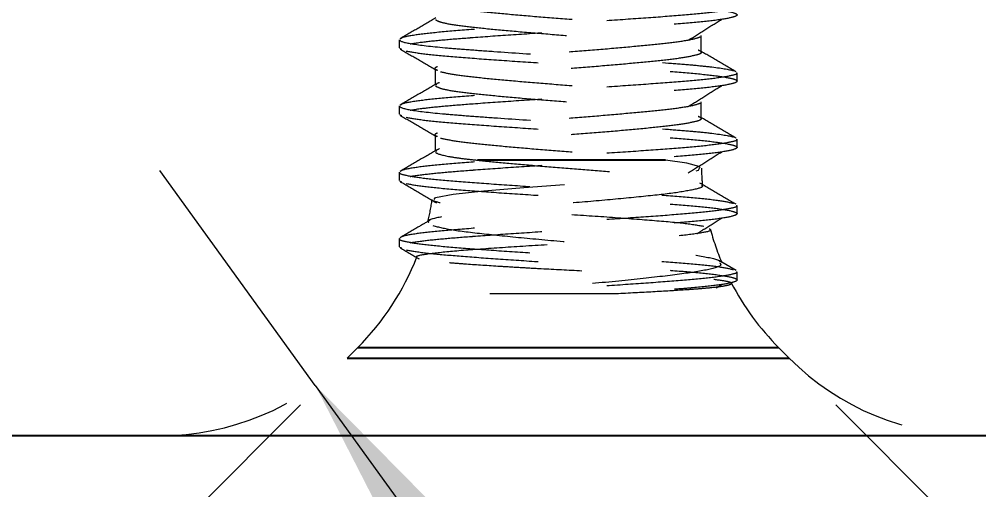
# Model space of a CAD drawing. Header units: inches. Extents: x 0 to 21.9, y 0.1 to 16.9.
# Drawn here: x 9.69 to 10.415, y 2.139 to 2.494 of the extents above; entities that cross this region are included whole.
import ezdxf

# ---------------------------------------------------------------- set-up
doc = ezdxf.new("R2010")
doc.units = ezdxf.units.IN
doc.header["$MEASUREMENT"] = 0
doc.linetypes.add('HIDDEN', pattern=[0.075, 0.05, -0.025])
doc.layers.add('OBJECT', color=7, linetype='Continuous', lineweight=25)
doc.styles.add('SLDTEXTSTYLE0', font='TXT', dxfattribs={"width": 0.75})
doc.dimstyles.new('SLDDIMSTYLE10', dxfattribs={"dimtxt": 0.137795, "dimasz": 0.13, "dimexe": 0, "dimexo": 0.0625, "dimgap": 0.034449, "dimtad": 1, "dimdec": 3, "dimrnd": 1e-09, "dimzin": 0, "dimdsep": 46, "dimtxsty": 'SLDTEXTSTYLE0', "dimsah": 1, "dimcen": 0, "dimadec": 0, "dimazin": 0, "dimtfac": 1, "dimtdec": 3, "dimtofl": 0, "dimtmove": 0, "dimatfit": 3, "dimfxl": 1, "dimfrac": 2, "dimtolj": 1, "dimtzin": 12, "dimarcsym": 0})
doc.dimstyles.new('SLDDIMSTYLE11', dxfattribs={"dimtxt": 0.137795, "dimasz": 0.13, "dimexe": 0, "dimexo": 0.0625, "dimgap": 0.034449, "dimtad": 1, "dimdec": 4, "dimzin": 12, "dimdsep": 46, "dimtxsty": 'SLDTEXTSTYLE0', "dimsah": 1, "dimcen": 0.09, "dimazin": 3, "dimtfac": 1, "dimtofl": 0, "dimtmove": 0, "dimatfit": 3, "dimfxl": 1, "dimfrac": 2, "dimtolj": 1, "dimtzin": 12, "dimarcsym": 0})

# ---------------------------------------------------------------- blocks, each defined once
blk = doc.blocks.new('_D_24')
at = {"color": 7, "linetype": 'Continuous', "lineweight": 0}
for q in [(9.79663, 2.37944), (10.56813, 1.31429)]:
    blk.add_line((9.91395, 2.21747), q, dxfattribs=at)
at = {"color": 7, "linetype": 'Continuous', "lineweight": 18}
blk.add_solid([(9.91395, 2.21747), (9.97401, 2.10045), (10.00641, 2.12392)], dxfattribs=at)
at = {"color": 7, "linetype": 'Continuous', "lineweight": 18, "insert": (10.37728, 1.87955), "char_height": 0.137795, "attachment_point": 1, "rotation": 305.91616, "style": 'SLDTEXTSTYLE0'}
blk.add_mtext('R0.200', dxfattribs=at)
blk = doc.blocks.new('_D_25')
at = {"color": 7, "linetype": 'Continuous', "lineweight": 0}
for p, q in [((9.9027, 2.20267), (9.00772, 1.30769)), ((10.30725, 2.20267), (11.20223, 1.30769))]:
    blk.add_line(p, q, dxfattribs=at)
at = {"color": 7, "linetype": 'Continuous', "lineweight": 18}
blk.add_arc((10.10497, 2.40494), 1.42676, 225, 315, dxfattribs=at)
for points in [[(9.0961, 1.39608), (9.17862, 1.29365), (9.20559, 1.32319)], [(11.11384, 1.39608), (11.00435, 1.32319), (11.03132, 1.29365)]]:
    blk.add_solid(points, dxfattribs=at)
at = {"color": 7, "linetype": 'Continuous', "lineweight": 18, "insert": (9.88648, 1.16729), "char_height": 0.137795, "attachment_point": 1, "rotation": 356.31799, "style": 'SLDTEXTSTYLE0'}
blk.add_mtext('90°', dxfattribs=at)

msp = doc.modelspace()

# ---------------------------------------------------------------- linework, layer by layer
at = {"color": 7, "linetype": 'HIDDEN', "lineweight": 18}
for p, q in [((10.20547, 2.46882), (10.20547, 2.48132)), ((9.97745, 2.47174), (9.97913, 2.47108)), ((10.00447, 2.45632), (10.00447, 2.44382)), ((10.20547, 2.41882), (10.20547, 2.43132)), ((9.97745, 2.42174), (9.97913, 2.42108)), ((10.00447, 2.40632), (10.00447, 2.39382)), ((9.97745, 2.37174), (9.97913, 2.37108)), ((9.97745, 2.32174), (9.97913, 2.32108)), ((10.23179, 2.30402), (10.21931, 2.31127)), ((10.21685, 2.29106), (10.22069, 2.29347)), ((9.94589, 2.24587), (9.93805, 2.23802)), ((10.27189, 2.23802), (10.26405, 2.24587))]:
    msp.add_line(p, q, dxfattribs=at)
at = {"color": 7, "linetype": 'HIDDEN', "lineweight": 18, "flags": 128}
msp.add_lwpolyline([(10.00364, 2.3576), (10.0048, 2.35913), (10.01806, 2.36169), (10.04114, 2.36417), (10.07137, 2.36675), (10.10523, 2.3693), (10.13898, 2.37188), (10.16861, 2.37451), (10.19096, 2.37707), (10.20343, 2.37976), (10.20467, 2.38236), (10.19456, 2.38508), (10.17858, 2.38729), (10.17858, 2.38729)], dxfattribs=at)
at = {"color": 7, "linetype": 'HIDDEN', "lineweight": 18}
for centre, start, end in [((10.40547, 2.38729), 181.70872, 185.47467), ((9.80447, 2.38729), 346.59725, 351.45185), ((10.40547, 2.38729), 194.97975, 202.65453), ((9.80447, 2.38729), 315, 338.62673), ((10.40547, 2.38729), 207.52105, 225), ((9.79663, 2.37944), 270, 315), ((10.41332, 2.37944), 225, 270)]:
    msp.add_arc(centre, 0.2, start, end, dxfattribs=at)
for points, knots in [([(9.98272, 2.51966), (9.9868, 2.51892), (9.99488, 2.51747), (10.01692, 2.51545), (10.04442, 2.51336), (10.0763, 2.51116), (10.11012, 2.50915), (10.14361, 2.50705), (10.1744, 2.50486), (10.20037, 2.50285), (10.21977, 2.50075), (10.23117, 2.49856), (10.23383, 2.49655), (10.2276, 2.49444), (10.21283, 2.49225), (10.19059, 2.49025), (10.16244, 2.48814), (10.13028, 2.48595), (10.09638, 2.48395), (10.06308, 2.48183), (10.04161, 2.4803), (10.02373, 2.47893), (10.0087, 2.47775), (9.99131, 2.47586), (9.97946, 2.47385), (9.97833, 2.47256), (9.97781, 2.47195)], [0, 0, 0, 0, 0.044551, 0.088184, 0.132165, 0.176711, 0.220317, 0.264331, 0.30887, 0.35245, 0.396496, 0.441029, 0.484585, 0.528663, 0.573187, 0.616722, 0.660829, 0.705344, 0.748859, 0.792996, 0.837501, 0.842034, 0.878877, 0.916233, 0.960788, 1, 1, 1, 1]), ([(10.23184, 2.5032), (10.23206, 2.50306), (10.23337, 2.50224), (10.22712, 2.50069), (10.21295, 2.4985), (10.19055, 2.4965), (10.16245, 2.49439), (10.13028, 2.4922), (10.09638, 2.4902), (10.06306, 2.48808), (10.03269, 2.48589), (10.00722, 2.4839), (9.98844, 2.48173), (9.97931, 2.47999), (9.97859, 2.47906), (9.97844, 2.47887)], [0, 0, 0, 0, 0.017116, 0.103633, 0.191028, 0.27648, 0.363057, 0.450434, 0.535847, 0.622481, 0.709838, 0.795216, 0.881906, 0.97588, 1, 1, 1, 1]), ([(10.00865, 2.50403), (10.01187, 2.5033), (10.01824, 2.50185), (10.0356, 2.49982), (10.05727, 2.49774), (10.08238, 2.49554), (10.10903, 2.49352), (10.13541, 2.49143), (10.15967, 2.48923), (10.18013, 2.48722), (10.19541, 2.48512), (10.2044, 2.48293), (10.20628, 2.48112), (10.20269, 2.47918), (10.1933, 2.47712), (10.17638, 2.47502), (10.15503, 2.47296), (10.1302, 2.47076), (10.10362, 2.46872), (10.07713, 2.46665), (10.05258, 2.46445), (10.03168, 2.46242), (10.01573, 2.46035), (10.00641, 2.45814), (10.00317, 2.45652), (10.00553, 2.45554), (10.00623, 2.45525)], [0, 0, 0, 0, 0.043566, 0.086232, 0.129238, 0.1728, 0.215438, 0.258477, 0.302033, 0.344646, 0.387716, 0.431265, 0.473855, 0.50427, 0.551754, 0.594548, 0.637415, 0.68099, 0.723749, 0.766652, 0.810225, 0.852951, 0.895889, 0.93946, 0.982155, 1, 1, 1, 1]), ([(10.00504, 2.49463), (10.00052, 2.492), (9.99148, 2.48675), (9.98243, 2.48149), (9.9779, 2.47886)], [0, 0, 0, 0, 0.499747, 1, 1, 1, 1]), ([(10.00478, 2.49321), (10.00616, 2.49251), (10.00892, 2.4911), (10.02161, 2.48891), (10.03955, 2.48692), (10.06215, 2.48479), (10.08769, 2.48261), (10.11047, 2.48092), (10.13486, 2.47896), (10.158, 2.4769), (10.18021, 2.47472), (10.19508, 2.47263), (10.20312, 2.47095), (10.20372, 2.47007), (10.20385, 2.46989)], [0, 0, 0, 0, 0.090525, 0.181646, 0.270676, 0.361256, 0.452349, 0.541354, 0.591576, 0.704689, 0.793954, 0.884177, 0.975401, 1, 1, 1, 1]), ([(10.19566, 2.47776), (10.19982, 2.48038), (10.20815, 2.48562), (10.21651, 2.49086), (10.22069, 2.49347)], [0, 0, 0, 0, 0.500048, 1, 1, 1, 1]), ([(9.97741, 2.47819), (9.97741, 2.47715), (9.97741, 2.47507), (9.97741, 2.47299), (9.97741, 2.47194)], [0, 0, 0, 0, 0.499594, 1, 1, 1, 1]), ([(9.97745, 2.47799), (9.97785, 2.47709), (9.98103, 2.47609), (9.99291, 2.47409), (10.00158, 2.47309), (10.01712, 2.47173), (10.02276, 2.47128), (10.03513, 2.47032), (10.04181, 2.46983), (10.06285, 2.46833), (10.07824, 2.46732), (10.10107, 2.46592), (10.10857, 2.46548), (10.12379, 2.46455), (10.13144, 2.46406), (10.15396, 2.46258), (10.16835, 2.46155), (10.18694, 2.46012), (10.19261, 2.45967), (10.20298, 2.45876), (10.20776, 2.45829), (10.22043, 2.45682), (10.22655, 2.4558), (10.22976, 2.45482)], [0, 0, 0, 0, 0.125, 0.125, 0.25, 0.25, 0.3125, 0.3125, 0.375, 0.375, 0.5, 0.5, 0.5625, 0.5625, 0.625, 0.625, 0.75, 0.75, 0.8125, 0.8125, 0.875, 0.875, 1, 1, 1, 1]), ([(9.98272, 2.46966), (9.9868, 2.46892), (9.99488, 2.46747), (10.01692, 2.46545), (10.04442, 2.46336), (10.0763, 2.46116), (10.11012, 2.45915), (10.14361, 2.45705), (10.1744, 2.45486), (10.20037, 2.45285), (10.21977, 2.45075), (10.23117, 2.44856), (10.23383, 2.44655), (10.2276, 2.44444), (10.21283, 2.44225), (10.19059, 2.44025), (10.16244, 2.43814), (10.13028, 2.43595), (10.09638, 2.43395), (10.06308, 2.43183), (10.04161, 2.4303), (10.02373, 2.42893), (10.0087, 2.42775), (9.99131, 2.42586), (9.97946, 2.42385), (9.97833, 2.42256), (9.97781, 2.42195)], [0, 0, 0, 0, 0.044551, 0.088184, 0.132165, 0.176711, 0.220317, 0.264331, 0.30887, 0.35245, 0.396496, 0.441029, 0.484585, 0.528663, 0.573187, 0.616722, 0.660829, 0.705344, 0.748859, 0.792996, 0.837501, 0.842034, 0.878877, 0.916233, 0.960788, 1, 1, 1, 1]), ([(9.97816, 2.4711), (9.98271, 2.46846), (9.9918, 2.46318), (10.00088, 2.45789), (10.00542, 2.45525)], [0, 0, 0, 0, 0.500138, 1, 1, 1, 1]), ([(10.20493, 2.46882), (10.2051, 2.46869), (10.20613, 2.46787), (10.2012, 2.46632), (10.19005, 2.46413), (10.17239, 2.46212), (10.15025, 2.46001), (10.12491, 2.45782), (10.0982, 2.45582), (10.07195, 2.45371), (10.04803, 2.45152), (10.02797, 2.44952), (10.01348, 2.4474), (10.00532, 2.44543), (10.00523, 2.44429), (10.00519, 2.44382)], [0, 0, 0, 0, 0.016586, 0.100677, 0.185626, 0.268677, 0.352827, 0.437758, 0.520771, 0.604977, 0.689889, 0.772867, 0.857127, 0.942018, 1, 1, 1, 1]), ([(10.23179, 2.45402), (10.22724, 2.45666), (10.21815, 2.46195), (10.20906, 2.46724), (10.20452, 2.46988)], [0, 0, 0, 0, 0.5005091, 1, 1, 1, 1]), ([(10.23184, 2.4532), (10.23206, 2.45306), (10.23337, 2.45224), (10.22712, 2.45069), (10.21295, 2.4485), (10.19055, 2.4465), (10.16245, 2.44439), (10.13028, 2.4422), (10.09638, 2.4402), (10.06306, 2.43808), (10.03269, 2.43589), (10.00722, 2.4339), (9.98844, 2.43173), (9.97931, 2.42999), (9.97859, 2.42906), (9.97844, 2.42887)], [0, 0, 0, 0, 0.01712, 0.103637, 0.191031, 0.276483, 0.363059, 0.450436, 0.535849, 0.622483, 0.709839, 0.795216, 0.881906, 0.97588, 1, 1, 1, 1]), ([(10.00865, 2.45403), (10.01187, 2.4533), (10.01824, 2.45185), (10.0356, 2.44982), (10.05727, 2.44774), (10.08238, 2.44554), (10.10903, 2.44352), (10.13541, 2.44143), (10.15967, 2.43923), (10.18013, 2.43722), (10.19541, 2.43512), (10.2044, 2.43293), (10.20628, 2.43112), (10.20269, 2.42918), (10.1933, 2.42712), (10.17638, 2.42502), (10.15503, 2.42296), (10.1302, 2.42076), (10.10362, 2.41872), (10.07713, 2.41665), (10.05258, 2.41445), (10.03168, 2.41242), (10.01573, 2.41035), (10.00641, 2.40814), (10.00317, 2.40652), (10.00553, 2.40554), (10.00623, 2.40525)], [0, 0, 0, 0, 0.043566, 0.086232, 0.129239, 0.1728, 0.215438, 0.258477, 0.302033, 0.344646, 0.387717, 0.431265, 0.473855, 0.50427, 0.551754, 0.594548, 0.637415, 0.68099, 0.723749, 0.766652, 0.810225, 0.852951, 0.89589, 0.93946, 0.982155, 1, 1, 1, 1]), ([(10.23254, 2.44694), (10.23254, 2.44799), (10.23254, 2.45007), (10.23254, 2.45215), (10.23254, 2.45319)], [0, 0, 0, 0, 0.500406, 1, 1, 1, 1]), ([(10.00504, 2.44463), (10.00052, 2.442), (9.99148, 2.43675), (9.98243, 2.43149), (9.9779, 2.42886)], [0, 0, 0, 0, 0.499738, 1, 1, 1, 1]), ([(10.00478, 2.44321), (10.00616, 2.44251), (10.00892, 2.4411), (10.02161, 2.43891), (10.03955, 2.43692), (10.06215, 2.43479), (10.08769, 2.43261), (10.11047, 2.43092), (10.13486, 2.42896), (10.158, 2.4269), (10.18021, 2.42472), (10.19508, 2.42263), (10.20312, 2.42095), (10.20372, 2.42007), (10.20385, 2.41989)], [0, 0, 0, 0, 0.090525, 0.181646, 0.270676, 0.361256, 0.45235, 0.541354, 0.591576, 0.704689, 0.793954, 0.884178, 0.975402, 1, 1, 1, 1]), ([(10.19566, 2.42776), (10.19983, 2.43038), (10.20816, 2.43562), (10.21651, 2.44086), (10.22069, 2.44347)], [0, 0, 0, 0, 0.500055, 1, 1, 1, 1]), ([(9.97741, 2.42819), (9.97741, 2.42715), (9.97741, 2.42507), (9.97741, 2.42299), (9.97741, 2.42194)], [0, 0, 0, 0, 0.499565, 1, 1, 1, 1]), ([(9.97745, 2.42799), (9.97785, 2.42709), (9.98103, 2.42609), (9.99291, 2.42409), (10.00158, 2.42309), (10.01712, 2.42173), (10.02276, 2.42128), (10.03513, 2.42032), (10.04181, 2.41983), (10.06285, 2.41833), (10.07824, 2.41732), (10.10107, 2.41592), (10.10857, 2.41548), (10.12379, 2.41455), (10.13144, 2.41406), (10.15396, 2.41258), (10.16835, 2.41155), (10.18694, 2.41012), (10.19261, 2.40967), (10.20298, 2.40876), (10.20776, 2.40829), (10.22043, 2.40682), (10.22655, 2.4058), (10.22976, 2.40482)], [0, 0, 0, 0, 0.125, 0.125, 0.25, 0.25, 0.3125, 0.3125, 0.375, 0.375, 0.5, 0.5, 0.5625, 0.5625, 0.625, 0.625, 0.75, 0.75, 0.8125, 0.8125, 0.875, 0.875, 1, 1, 1, 1]), ([(9.97816, 2.4211), (9.98271, 2.41846), (9.9918, 2.41318), (10.00088, 2.40789), (10.00542, 2.40525)], [0, 0, 0, 0, 0.5001254, 1, 1, 1, 1]), ([(9.98272, 2.41966), (9.9868, 2.41892), (9.99488, 2.41747), (10.01692, 2.41545), (10.04442, 2.41336), (10.0763, 2.41116), (10.11012, 2.40915), (10.14361, 2.40705), (10.1744, 2.40486), (10.20037, 2.40285), (10.21977, 2.40075), (10.23117, 2.39856), (10.23383, 2.39655), (10.2276, 2.39444), (10.21283, 2.39225), (10.19059, 2.39025), (10.16244, 2.38814), (10.13028, 2.38595), (10.09638, 2.38395), (10.06308, 2.38183), (10.04161, 2.3803), (10.02373, 2.37893), (10.0087, 2.37775), (9.99131, 2.37586), (9.97946, 2.37385), (9.97833, 2.37256), (9.97781, 2.37195)], [0, 0, 0, 0, 0.044551, 0.088184, 0.132165, 0.176711, 0.220317, 0.264331, 0.30887, 0.35245, 0.396496, 0.441029, 0.484585, 0.528663, 0.573187, 0.616722, 0.660829, 0.705344, 0.748859, 0.792996, 0.837501, 0.842034, 0.878877, 0.916233, 0.960788, 1, 1, 1, 1]), ([(10.20493, 2.41882), (10.2051, 2.41869), (10.20613, 2.41787), (10.2012, 2.41632), (10.19005, 2.41413), (10.17239, 2.41212), (10.15025, 2.41001), (10.12491, 2.40782), (10.0982, 2.40582), (10.07195, 2.40371), (10.04803, 2.40152), (10.02797, 2.39952), (10.01348, 2.3974), (10.00532, 2.39543), (10.00523, 2.39429), (10.00519, 2.39382)], [0, 0, 0, 0, 0.016586, 0.100677, 0.185626, 0.268677, 0.352827, 0.437758, 0.520771, 0.604977, 0.689889, 0.772867, 0.857127, 0.942018, 1, 1, 1, 1]), ([(10.23179, 2.40402), (10.22724, 2.40666), (10.21815, 2.41195), (10.20906, 2.41724), (10.20452, 2.41988)], [0, 0, 0, 0, 0.500522, 1, 1, 1, 1]), ([(10.23184, 2.4032), (10.23206, 2.40306), (10.23337, 2.40224), (10.22712, 2.40069), (10.21295, 2.3985), (10.19055, 2.3965), (10.16245, 2.39439), (10.13028, 2.3922), (10.09638, 2.3902), (10.06306, 2.38808), (10.03269, 2.38589), (10.00722, 2.3839), (9.98844, 2.38173), (9.97931, 2.37999), (9.97859, 2.37906), (9.97844, 2.37887)], [0, 0, 0, 0, 0.017124, 0.10364, 0.191034, 0.276486, 0.363062, 0.450438, 0.53585, 0.622484, 0.709841, 0.795217, 0.881907, 0.97588, 1, 1, 1, 1]), ([(10.00865, 2.40403), (10.01119, 2.40331), (10.0149, 2.40258), (10.02424, 2.40116), (10.02981, 2.40049), (10.04238, 2.39918), (10.04959, 2.39847), (10.06527, 2.39704), (10.07373, 2.3963), (10.09099, 2.39488), (10.0997, 2.39422), (10.11696, 2.3929), (10.12576, 2.3922), (10.14279, 2.39076), (10.151, 2.39003), (10.16599, 2.38861), (10.1727, 2.38794), (10.17858, 2.38729)], [0, 0, 0, 0, 0.125, 0.125, 0.25, 0.25, 0.375, 0.375, 0.5, 0.5, 0.625, 0.625, 0.75, 0.75, 0.875, 0.875, 1, 1, 1, 1]), ([(10.23254, 2.39694), (10.23254, 2.39799), (10.23254, 2.40007), (10.23254, 2.40215), (10.23254, 2.40319)], [0, 0, 0, 0, 0.500435, 1, 1, 1, 1]), ([(10.00504, 2.39463), (10.00052, 2.392), (9.99148, 2.38675), (9.98243, 2.38149), (9.9779, 2.37886)], [0, 0, 0, 0, 0.499729, 1, 1, 1, 1]), ([(10.00478, 2.39321), (10.00575, 2.39226), (10.00907, 2.39123), (10.01732, 2.38969), (10.0206, 2.38919), (10.028, 2.38821), (10.03208, 2.38775), (10.03655, 2.38729)], [0, 0, 0, 0, 0.5, 0.5, 0.75, 0.75, 1, 1, 1, 1]), ([(10.19566, 2.37776), (10.19983, 2.38038), (10.20816, 2.38562), (10.21651, 2.39086), (10.22069, 2.39347)], [0, 0, 0, 0, 0.500062, 1, 1, 1, 1]), ([(10.03655, 2.38729), (10.04285, 2.38663), (10.04976, 2.38596), (10.06475, 2.38457), (10.07284, 2.38386), (10.08932, 2.38248), (10.09794, 2.3818), (10.11497, 2.38049), (10.12339, 2.37981), (10.13999, 2.37839), (10.14783, 2.37769), (10.16263, 2.37628), (10.16956, 2.37557), (10.18173, 2.37425), (10.18714, 2.37356), (10.19599, 2.37213), (10.19947, 2.37142), (10.20198, 2.37069)], [0, 0, 0, 0, 0.125, 0.125, 0.25, 0.25, 0.375, 0.375, 0.5, 0.5, 0.625, 0.625, 0.75, 0.75, 0.875, 0.875, 1, 1, 1, 1]), ([(9.97768, 2.37819), (9.97759, 2.37813), (9.97665, 2.37738), (9.98172, 2.37591), (9.99516, 2.37372), (10.01684, 2.3717), (10.04444, 2.36961), (10.0763, 2.36741), (10.11013, 2.3654), (10.1436, 2.36331), (10.17442, 2.36111), (10.20026, 2.3591), (10.22016, 2.35699), (10.22655, 2.35555), (10.22976, 2.35482)], [0, 0, 0, 0, 0.008944, 0.09875, 0.18979, 0.278956, 0.368832, 0.459861, 0.548971, 0.638914, 0.729931, 0.818989, 0.908997, 1, 1, 1, 1]), ([(9.97741, 2.37819), (9.97741, 2.37715), (9.97741, 2.37507), (9.97741, 2.37299), (9.97741, 2.37194)], [0, 0, 0, 0, 0.499536, 1, 1, 1, 1]), ([(9.97816, 2.3711), (9.98271, 2.36846), (9.9918, 2.36318), (10.00088, 2.35789), (10.00542, 2.35525)], [0, 0, 0, 0, 0.500113, 1, 1, 1, 1]), ([(9.98272, 2.36966), (9.9868, 2.36892), (9.99488, 2.36747), (10.01692, 2.36545), (10.04442, 2.36336), (10.0763, 2.36116), (10.11012, 2.35915), (10.14361, 2.35705), (10.1744, 2.35486), (10.20037, 2.35285), (10.21977, 2.35075), (10.23117, 2.34856), (10.23383, 2.34655), (10.2276, 2.34444), (10.21283, 2.34225), (10.19059, 2.34025), (10.16244, 2.33814), (10.13028, 2.33595), (10.09638, 2.33395), (10.06308, 2.33183), (10.04161, 2.3303), (10.02373, 2.32893), (10.0087, 2.32775), (9.99131, 2.32586), (9.97946, 2.32385), (9.97833, 2.32256), (9.97781, 2.32195)], [0, 0, 0, 0, 0.044551, 0.088184, 0.132165, 0.176711, 0.220317, 0.264331, 0.30887, 0.35245, 0.396496, 0.441029, 0.484585, 0.528663, 0.573187, 0.616722, 0.660829, 0.705344, 0.748859, 0.792996, 0.837501, 0.842034, 0.878877, 0.916233, 0.960788, 1, 1, 1, 1]), ([(10.20568, 2.36828), (10.20591, 2.36815), (10.20779, 2.36708), (10.20021, 2.365), (10.18285, 2.36206), (10.15537, 2.35925), (10.12231, 2.35614), (10.08684, 2.35335), (10.05321, 2.35018), (10.02481, 2.34727), (10.00628, 2.34414), (9.99786, 2.34193), (9.99945, 2.34077), (9.99963, 2.34063)], [0, 0, 0, 0, 0.014972, 0.12096, 0.227586, 0.334224, 0.441596, 0.549246, 0.657387, 0.766282, 0.875331, 0.985721, 1, 1, 1, 1]), ([(10.23179, 2.35402), (10.22724, 2.35666), (10.21815, 2.36195), (10.20906, 2.36724), (10.20452, 2.36988)], [0, 0, 0, 0, 0.500534, 1, 1, 1, 1]), ([(10.20734, 2.33728), (10.20255, 2.33809), (10.19298, 2.33971), (10.16566, 2.34196), (10.13247, 2.34449), (10.09628, 2.34679), (10.06145, 2.34929), (10.0321, 2.35173), (10.0106, 2.35413), (10.00562, 2.35581), (10.00316, 2.35663)], [0, 0, 0, 0, 0.127246, 0.254322, 0.380504, 0.506042, 0.631235, 0.75539, 0.879581, 1, 1, 1, 1]), ([(10.23184, 2.3532), (10.23206, 2.35306), (10.23337, 2.35224), (10.22712, 2.35069), (10.21295, 2.3485), (10.19055, 2.3465), (10.16245, 2.34439), (10.13028, 2.3422), (10.09638, 2.3402), (10.06306, 2.33808), (10.03269, 2.33589), (10.00722, 2.3339), (9.98844, 2.33173), (9.97931, 2.32999), (9.97859, 2.32906), (9.97844, 2.32887)], [0, 0, 0, 0, 0.017127, 0.103644, 0.191037, 0.276489, 0.363064, 0.45044, 0.535852, 0.622486, 0.709842, 0.795218, 0.881907, 0.975881, 1, 1, 1, 1]), ([(10.23254, 2.34694), (10.23254, 2.34799), (10.23254, 2.35007), (10.23254, 2.35215), (10.23254, 2.35319)], [0, 0, 0, 0, 0.500464, 1, 1, 1, 1]), ([(10.00037, 2.34192), (9.99741, 2.3402), (9.98992, 2.33584), (9.98243, 2.33149), (9.9779, 2.32886)], [0, 0, 0, 0, 0.395891, 1, 1, 1, 1]), ([(10.20224, 2.33189), (10.20421, 2.33314), (10.21035, 2.337), (10.21651, 2.34086), (10.22069, 2.34347)], [0, 0, 0, 0, 0.321589, 1, 1, 1, 1]), ([(9.99102, 2.3143), (9.99093, 2.31434), (9.98911, 2.31511), (9.99783, 2.31663), (10.01732, 2.31893), (10.04788, 2.32106), (10.08421, 2.32346), (10.12251, 2.3256), (10.15816, 2.32801), (10.18766, 2.33023), (10.2061, 2.33259), (10.21402, 2.33428), (10.21186, 2.33517), (10.21159, 2.33528)], [0, 0, 0, 0, 0.006097, 0.118464, 0.228964, 0.339534, 0.448679, 0.55745, 0.665431, 0.772527, 0.879401, 0.984943, 1, 1, 1, 1]), ([(10.00276, 2.33795), (10.00711, 2.33686), (10.01582, 2.33467), (10.0424, 2.33164), (10.07555, 2.32821), (10.11292, 2.32507), (10.14998, 2.32167), (10.18303, 2.31826), (10.2067, 2.31495), (10.21903, 2.31239), (10.21916, 2.31114), (10.21917, 2.31104)], [0, 0, 0, 0, 0.120017, 0.24045, 0.361993, 0.484872, 0.608145, 0.733851, 0.859505, 0.9881, 1, 1, 1, 1]), ([(9.97768, 2.32819), (9.97759, 2.32813), (9.97665, 2.32738), (9.98172, 2.32591), (9.99516, 2.32372), (10.01684, 2.3217), (10.04444, 2.31961), (10.0763, 2.31741), (10.11013, 2.3154), (10.1436, 2.31331), (10.17442, 2.31111), (10.20026, 2.3091), (10.22016, 2.30699), (10.22655, 2.30555), (10.22976, 2.30482)], [0, 0, 0, 0, 0.008948, 0.098754, 0.189793, 0.278959, 0.368834, 0.459863, 0.548973, 0.638916, 0.729932, 0.818989, 0.908998, 1, 1, 1, 1]), ([(9.97741, 2.32819), (9.97741, 2.32715), (9.97741, 2.32507), (9.97741, 2.32299), (9.97741, 2.32194)], [0, 0, 0, 0, 0.499507, 1, 1, 1, 1]), ([(9.97816, 2.3211), (9.98271, 2.31846), (9.98747, 2.3157), (9.99223, 2.31293), (9.99244, 2.3128)], [0, 0, 0, 0, 0.9548447, 1, 1, 1, 1]), ([(9.98272, 2.31966), (9.98587, 2.31895), (9.99045, 2.31823), (10.00197, 2.31684), (10.00884, 2.31618), (10.02428, 2.3149), (10.03314, 2.31422), (10.05244, 2.31281), (10.06287, 2.31209), (10.08425, 2.31069), (10.09516, 2.31002), (10.11652, 2.30875), (10.12747, 2.30807), (10.14879, 2.30667), (10.15916, 2.30595), (10.17829, 2.30455), (10.18704, 2.30387), (10.20223, 2.3026), (10.20903, 2.30193), (10.2203, 2.30053), (10.22473, 2.29981), (10.23074, 2.29841), (10.23231, 2.29772), (10.23271, 2.29644), (10.23157, 2.29578), (10.2264, 2.29439), (10.22238, 2.29367), (10.21184, 2.29226), (10.20533, 2.29157), (10.19431, 2.29061), (10.19042, 2.29029), (10.18206, 2.28963), (10.17762, 2.28929), (10.16365, 2.28825), (10.15346, 2.28753), (10.1429, 2.28682)], [0, 0, 0, 0, 0.0625, 0.0625, 0.125, 0.125, 0.1875, 0.1875, 0.25, 0.25, 0.3125, 0.3125, 0.375, 0.375, 0.4375, 0.4375, 0.5, 0.5, 0.5625, 0.5625, 0.625, 0.625, 0.6875, 0.6875, 0.75, 0.75, 0.8125, 0.8125, 0.875, 0.875, 0.90625, 0.90625, 0.9375, 0.9375, 1, 1, 1, 1]), ([(10.1429, 2.28682), (10.15276, 2.28732), (10.16201, 2.28782), (10.17933, 2.2888), (10.18741, 2.2893), (10.19797, 2.28999), (10.20125, 2.29023), (10.20734, 2.29073), (10.21017, 2.29098), (10.21769, 2.29174), (10.22153, 2.29225), (10.22684, 2.29329), (10.22822, 2.2938), (10.22844, 2.29478), (10.22723, 2.29528), (10.22229, 2.29632), (10.21855, 2.29685), (10.20868, 2.29793), (10.20269, 2.29845), (10.19212, 2.29922), (10.18832, 2.29948), (10.18038, 2.29999), (10.17623, 2.30025), (10.16321, 2.30106), (10.15365, 2.30162), (10.13403, 2.30272), (10.12378, 2.30327), (10.10308, 2.30434), (10.09284, 2.30485), (10.07765, 2.30569), (10.07262, 2.30598), (10.06293, 2.30654), (10.05822, 2.30683), (10.04451, 2.30769), (10.03587, 2.30826), (10.02449, 2.30908), (10.02093, 2.30935), (10.01429, 2.3099), (10.0112, 2.31019), (10.00294, 2.31105), (9.99865, 2.31164), (9.99563, 2.31224)], [0, 0, 0, 0, 0.0625, 0.0625, 0.125, 0.125, 0.15625, 0.15625, 0.1875, 0.1875, 0.25, 0.25, 0.3125, 0.3125, 0.375, 0.375, 0.4375, 0.4375, 0.5, 0.5, 0.53125, 0.53125, 0.5625, 0.5625, 0.625, 0.625, 0.6875, 0.6875, 0.75, 0.75, 0.78125, 0.78125, 0.8125, 0.8125, 0.875, 0.875, 0.90625, 0.90625, 0.9375, 0.9375, 1, 1, 1, 1]), ([(10.21948, 2.3098), (10.22, 2.30917), (10.22146, 2.3074), (10.20944, 2.30415), (10.18538, 2.30066), (10.15092, 2.29683), (10.11053, 2.29298), (10.07387, 2.28974), (10.05331, 2.28761), (10.04567, 2.28682)], [0, 0, 0, 0, 0.0856011, 0.2441941, 0.4053988, 0.5674687, 0.7344191, 0.901328, 1, 1, 1, 1]), ([(10.23184, 2.3032), (10.23206, 2.30306), (10.23337, 2.30224), (10.22712, 2.30069), (10.21295, 2.2985), (10.19055, 2.2965), (10.16245, 2.29439), (10.13027, 2.2922), (10.09642, 2.2902), (10.06768, 2.28838), (10.05159, 2.28724), (10.04567, 2.28682)], [0, 0, 0, 0, 0.025459, 0.154032, 0.283909, 0.410899, 0.53956, 0.669411, 0.796342, 0.925089, 1, 1, 1, 1]), ([(10.23254, 2.29694), (10.23254, 2.29799), (10.23254, 2.30007), (10.23254, 2.30215), (10.23254, 2.30319)], [0, 0, 0, 0, 0.500493, 1, 1, 1, 1]), ([(10.04567, 2.28682), (10.05312, 2.28682), (10.06097, 2.28682), (10.07694, 2.28682), (10.0851, 2.28682), (10.10177, 2.28682), (10.11021, 2.28682), (10.12671, 2.28682), (10.13485, 2.28682), (10.1429, 2.28682)], [0, 0, 0, 0, 0.25, 0.25, 0.5, 0.5, 0.75, 0.75, 1, 1, 1, 1])]:
    msp.add_open_spline(points, degree=3, knots=knots, dxfattribs=at)
at = {"layer": 'OBJECT'}
for p, q in [((10.17858, 2.38729), (10.03655, 2.38729)), ((10.26385, 2.24587), (9.9461, 2.24587)), ((9.93805, 2.23802), (10.27189, 2.23802)), ((10.91698, 2.17944), (3.04296, 2.17944))]:
    msp.add_line(p, q, dxfattribs=at)

# ---------------------------------------------------------------- dimensions: what is measured, and where the dimension line sits
at = {"color": 7, "linetype": 'Continuous', "lineweight": 18}
dim = msp.add_radius_dim(center=(9.79663, 2.37944), mpoint=(9.91395, 2.21747), dimstyle='SLDDIMSTYLE10', dxfattribs=at)
dim.commit()
dim.dimension.update_dxf_attribs({"geometry": '_D_24', "text_midpoint": (10.40438, 1.54036), "dimtype": 164})
dim = msp.add_angular_dim_2l(base=(10.1049723, 0.9781883), line1=((9.9458937, 2.2458655), (9.938051, 2.2380228)), line2=((10.2718937, 2.2380228), (10.264051, 2.2458655)), dimstyle='SLDDIMSTYLE11', dxfattribs=at)
dim.commit()
dim.dimension.update_dxf_attribs({"geometry": '_D_25', "text_midpoint": (10.0133475, 0.9811333), "dimtype": 162})

doc.saveas('drawing.dxf')
